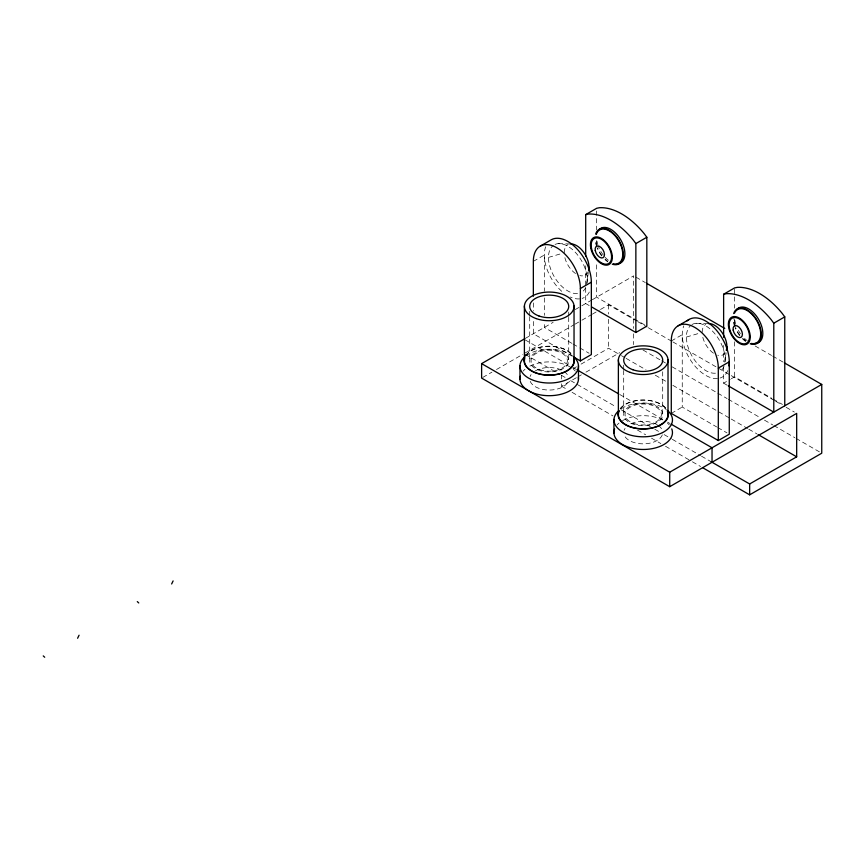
<?xml version="1.0" encoding="UTF-8"?>
<svg xmlns="http://www.w3.org/2000/svg" width="865" height="865" viewBox="0 0 865 865"><rect width="100%" height="100%" fill="white"/><g stroke="black" fill="none" stroke-linecap="round" stroke-linejoin="round"><path stroke-width="0.65" stroke-dasharray="4.33 3.24" d="M586.719 283.861L588.2 273.189M724.838 362.154L726.135 352.823M587.194 279.784L588.276 272.151M725.13 359.418L726.027 353.061M525.336 355.839L526.807 354.099M533.348 261.36L544.323 255.034L544.323 291.224M525.109 338.518L553.124 322.342M575.301 309.54L591.638 300.101M592.287 299.733L633.667 275.849L633.667 328.44M482.767 377.443L491.915 372.155M496.499 369.517L522.806 354.326M525.109 352.996L573.798 324.883M574.966 324.213L580.761 320.872M581.918 320.201L591.195 314.838M592.352 314.179L599.304 310.157M600.472 309.486L608.582 304.804L636.618 320.991M573.03 368.76L576.468 366.782M581.064 364.133L608.582 348.238L620.27 354.985M561.558 383.833L561.558 386.244L581.334 374.837M585.983 372.145L619.708 352.671M671.283 340.994L682.247 334.668L682.247 407.058L716.663 426.921M671.283 413.394L682.247 407.058M723.627 366.998L723.627 383.173L730.211 379.367M731.314 378.729L734.601 376.837L771.926 398.387M548.464 257.424L561.807 253.488M686.399 337.058L699.731 333.122M558.152 243.649L570.424 243.962M696.076 323.283L708.349 323.596M636.002 277.189L645.344 282.585M742.311 338.572L745.814 340.594M755.156 345.989L771.515 355.429M772.683 356.11L783.193 362.175M644.501 324.808L596.677 297.203L596.677 262.171M773.094 399.057L782.425 404.442M637.786 321.661L647.139 327.057M648.307 327.738L671.673 341.221M672.84 341.902L730.082 374.945M731.249 375.626L774.478 400.582M775.646 401.252L781.484 404.625M786.155 407.318L794.34 412.043M589.195 305.55L585.702 303.539L585.702 287.364M723.627 383.173L727.13 385.185M643.009 350.011L660.536 360.132M661.703 360.802L666.374 363.505M672.213 366.879L716.609 392.505M717.777 393.186L727.119 398.581M728.287 399.252L759.838 417.46M764.509 420.163L772.683 424.877M773.851 425.558L794.881 437.701M796.049 438.371L819.415 451.865M621.438 355.656L624.941 357.678M626.109 358.359L645.971 369.82M655.313 375.215L665.834 381.292M672.84 385.336L730.082 418.39M731.249 419.06L747.609 428.499M748.776 429.181L756.951 433.895M571.851 343.318L544.323 327.424L544.323 322.061M572.998 343.978L578.728 347.287M579.874 347.946L589.054 353.244M717.809 427.58L726.978 432.878M572.338 356.272L533.348 333.76L533.348 320.353M525.109 339.858L571.841 366.846M573.008 367.517L576.512 369.539M619.74 394.494L662.968 419.449M667.639 422.152L669.975 423.504M525.109 354.347L556.66 372.555M561.331 375.248L566.002 377.951M570.673 380.643L616.475 407.091M620.908 409.653L650.35 426.65M654.783 429.213L659.692 432.046M664.136 434.608L671.381 438.793M672.31 439.323L700.585 455.65M701.515 456.19L712.036 462.256M561.558 386.244L567.408 389.618M572.079 392.321L612.961 415.924M637.494 430.089L645.679 434.814M651.518 438.177L660.86 443.572M665.531 446.275L691.243 461.11M692.411 461.791L700.585 466.505M734.601 289.267L734.601 308.124M734.601 318.904L734.601 324.289M734.601 341.805L734.601 376.837M723.627 345.449L723.627 361.613M662.698 371.755L662.698 414.832A19.506 11.267 0 0 1 632.921 424.055A19.506 11.267 0 0 1 633.98 404.561A19.506 11.267 0 0 1 662.698 414.832M633.667 333.836L633.667 344.616M623.697 365.127L623.697 369.809M623.697 370.425L623.697 414.832M608.582 304.804L608.582 314.017M608.582 319.282L608.582 348.238M596.677 210.984L596.677 229.841M596.677 240.621L596.677 244.654M585.702 265.815L585.702 286.023M568.716 312.049L568.716 316.633M568.716 317.347L568.716 361.051A19.506 11.267 0 0 1 538.938 370.263A19.506 11.267 0 0 1 539.998 350.768A19.506 11.267 0 0 1 568.716 361.051M561.558 375.388L561.558 379.011M544.323 297.928L544.323 315.357M533.348 302.923L533.348 310.968M529.715 311.346L529.715 315.314M529.715 316.633L529.715 361.051M523.141 371.117A29.269 16.9 0 0 1 525.012 369.29M529.867 366.122A29.269 16.9 0 0 1 569.916 366.846M573.419 369.29A29.269 16.9 0 0 1 575.29 371.117M567.332 382.968A19.506 11.267 0 0 1 547.772 390.029A19.506 11.267 0 0 1 530.234 381.368M530.115 376.502A19.506 11.267 0 0 1 531.099 374.621M535.24 370.934A19.506 11.267 0 0 1 554.433 367.939A19.506 11.267 0 0 1 568.208 376.21M526.093 355.764A29.269 16.9 0 0 1 572.338 355.764M525.552 355.775A25.15 14.521 0 0 1 548.432 346.173A25.15 14.521 0 0 1 572.306 354.931M525.855 355.839A24.826 14.337 0 0 1 548.442 346.368A24.826 14.337 0 0 1 572.003 354.996M747.241 340.605A19.949 11.515 60 0 1 744.527 338.388M740.418 333.641A19.949 11.515 60 0 1 738.353 330.322M735.823 324.44A19.949 11.515 60 0 1 734.666 318.634M745.673 341.502A19.949 11.515 60 0 1 742.959 339.296M739.618 335.588A19.949 11.515 60 0 1 735.109 327.716M734.655 326.527A19.949 11.515 60 0 1 733.098 319.531M745.727 340.897A19.16 11.061 60 0 1 743.121 338.777M739.91 335.209A19.16 11.061 60 0 1 735.596 327.651M735.153 326.516A19.16 11.061 60 0 1 733.607 318.742M608.387 260.289A19.949 11.515 60 0 1 604.04 256.04M603.251 255.045A19.949 11.515 60 0 1 598.299 245.995M597.888 244.806A19.949 11.515 60 0 1 597.023 241.27M607.738 261.879A19.949 11.515 60 0 1 605.024 259.662M601.683 255.954A19.949 11.515 60 0 1 597.185 248.082M596.731 246.903A19.949 11.515 60 0 1 595.163 239.897M607.803 261.262A19.16 11.061 60 0 1 605.197 259.143M601.986 255.575A19.16 11.061 60 0 1 597.661 248.017M597.228 246.882A19.16 11.061 60 0 1 595.726 240.167M617.123 424.91A29.269 16.9 0 0 1 618.994 423.082M622.508 420.639A29.269 16.9 0 0 1 662.547 419.903M667.402 423.082A29.269 16.9 0 0 1 669.272 424.91M662.298 434.868A19.506 11.267 0 0 1 642.598 443.842A19.506 11.267 0 0 1 623.892 434.198M624.098 430.294A19.506 11.267 0 0 1 625.081 428.402M631.126 423.731A19.506 11.267 0 0 1 657.692 425.05M658.514 425.612A19.506 11.267 0 0 1 662.19 430.002M621.243 408.734A29.269 16.9 0 0 1 666.32 409.556M620.108 408.713A25.15 14.521 0 0 1 643.192 399.954A25.15 14.521 0 0 1 666.277 408.713M620.41 408.788A24.826 14.337 0 0 1 643.192 400.149A24.826 14.337 0 0 1 665.985 408.788M717.518 378.535A33.248 19.192 60 0 1 690.497 360.067A33.248 19.192 60 0 1 683.815 325.835M727.714 370.631A33.248 19.192 60 0 1 720.08 378.037M715.442 373.193A27.388 15.808 60 0 1 690.789 353.774A27.388 15.808 60 0 1 691.211 325.089M692.065 324.516A27.388 15.808 60 0 1 714.101 332.863A27.388 15.808 60 0 1 725.021 361.689M724.102 366.003A27.388 15.808 60 0 1 720.318 371.388M725.259 352.888A17.505 10.11 60 0 1 717.745 355.212M713.463 353.169A17.505 10.11 60 0 1 702.585 336.344M702.164 332.398A17.505 10.11 60 0 1 705.786 324.386M579.582 298.901A33.248 19.192 60 0 1 570.284 297.019M561.742 291.31A33.248 19.192 60 0 1 545.88 246.201M589.314 292.046A33.248 19.192 60 0 1 582.145 298.403M588.243 271.524A17.505 10.11 60 0 1 579.81 275.578M575.539 273.535A17.505 10.11 60 0 1 564.65 256.71M564.229 252.764A17.505 10.11 60 0 1 567.851 244.752M577.517 293.559A27.388 15.808 60 0 1 552.865 274.14A27.388 15.808 60 0 1 553.276 245.455M555.06 244.417A27.388 15.808 60 0 1 577.182 254.418A27.388 15.808 60 0 1 586.957 283.147M585.724 287.494A27.388 15.808 60 0 1 581.529 292.327M539.641 369.614A18.176 10.499 0 0 0 567.386 361.019A18.176 10.499 0 0 0 540.625 351.45A18.176 10.499 0 0 0 539.641 369.614M633.623 423.396A18.176 10.499 0 0 0 661.368 414.811A18.176 10.499 0 0 0 634.607 405.231A18.176 10.499 0 0 0 633.623 423.396"/><path stroke-width="1.3" d="M588.633 269.61L588.989 267.069M726.384 350.509L726.924 346.703M77.601 638.262L79.072 635.213M171.648 583.972L173.108 580.923M585.702 256.386L585.702 214.617L596.677 208.281L599.294 207.751A64.994 37.53 60 0 1 644.209 233.68L646.825 237.248L646.825 326.159L635.862 332.495L591.53 306.902M540.236 246.147L551.21 239.81A33.248 19.192 60 0 1 576.825 248.72A33.248 19.192 60 0 1 591.346 282.174L591.346 354.574L580.372 360.91L573.495 356.931M635.862 332.495L635.862 243.573L646.825 237.248M580.372 360.91L580.372 288.51L591.346 282.174M711.095 461.715L749.652 483.978L796.676 456.828L796.676 413.394L669.715 486.692L481.621 378.102L481.621 363.624L523.941 339.188M723.627 337.361L723.627 294.251L734.601 287.915L737.229 287.385A64.994 37.53 60 0 1 782.133 313.314L784.76 316.871L784.76 405.793M678.171 325.781L689.135 319.445M728.298 385.866L773.786 412.129L773.786 323.207L784.76 316.871M718.307 368.144L729.271 361.808L729.271 434.208L718.307 440.545L671.283 413.394L671.283 340.994A33.248 19.192 60 0 1 694.79 327.424A33.248 19.192 60 0 1 718.307 368.144L718.307 440.545M481.621 363.624L669.715 472.214L821.75 384.438L821.75 453.206L749.652 494.834L702.921 467.857M585.702 214.617L588.319 214.077A64.994 37.53 60 0 1 633.234 240.016L635.862 243.573M723.627 294.251L726.254 293.711A64.994 37.53 60 0 1 771.169 319.639L773.786 323.207M646.512 283.266L724.784 328.451M784.371 362.857L821.75 384.438M758.118 434.576L796.676 456.828M577.679 370.22L618.572 393.824M671.143 424.174L712.036 447.778L712.036 462.256M137.297 601.597L138.757 602.959M43.25 655.897L44.71 657.249M749.652 483.978L749.652 494.834M669.715 472.214L669.715 486.692M668.018 359.732L668.018 414.93M618.378 359.732L618.378 414.93M613.945 419.384L613.945 433.116M578.469 365.592L578.469 379.324M574.036 305.95L574.036 361.148M533.348 296.219L533.348 261.36A33.248 19.192 60 0 1 556.865 247.79A33.248 19.192 60 0 1 580.372 288.51M524.395 305.95L524.395 361.148M519.962 365.592L519.962 379.324M578.35 377.205A29.269 16.9 0 0 1 548.302 395.683A29.269 16.9 0 0 1 520.308 376.145M574.403 357.526A29.269 16.9 0 0 1 567.635 379.259A29.269 16.9 0 0 1 529.412 378.556A29.269 16.9 0 0 1 525.012 356.629M574.057 358.424A25.15 14.521 0 0 1 548.432 375.205A25.15 14.521 0 0 1 524.666 357.526M573.938 359.343A24.826 14.337 0 0 1 548.442 375.021A24.826 14.337 0 0 1 524.698 358.456M736.775 309.67A19.949 11.515 60 0 1 759.07 320.18A19.949 11.515 60 0 1 755.275 343.459M733.671 313.552A19.949 11.515 60 0 1 757.502 321.077A19.949 11.515 60 0 1 750.258 343.838M734.601 313A19.16 11.061 60 0 1 757.091 321.283A19.16 11.061 60 0 1 751.263 343.437M599.553 229.279A19.949 11.515 60 0 1 621.546 241.313A19.949 11.515 60 0 1 617.351 263.825M595.736 233.918A19.949 11.515 60 0 1 619.567 241.454A19.949 11.515 60 0 1 612.323 264.203M596.277 234.415A19.16 11.061 60 0 1 618.745 240.924A19.16 11.061 60 0 1 613.339 263.803M671.759 428.899A29.269 16.9 0 0 1 643.192 449.476A29.269 16.9 0 0 1 614.637 428.899M667.423 411.351A24.826 14.337 0 0 1 643.192 428.813A24.826 14.337 0 0 1 618.962 411.351M687.113 320.937A33.248 19.192 60 0 1 715.041 328.657A33.248 19.192 60 0 1 728.979 365.895M708.349 323.596A17.505 10.11 60 0 1 722.08 332.56A17.505 10.11 60 0 1 726.503 350.152M570.424 243.962A17.505 10.11 60 0 1 584.145 252.926A17.505 10.11 60 0 1 588.568 270.518M536.138 318.579A24.826 14.337 0 0 0 574.036 306.848A24.826 14.337 0 0 0 537.489 293.765A24.826 14.337 0 0 0 536.138 318.579M538.938 315.974A19.506 11.267 0 0 0 568.716 306.751A19.506 11.267 0 0 0 539.998 296.468A19.506 11.267 0 0 0 538.938 315.974M728.633 327.305A15.484 8.931 60 0 0 746.733 344.248A15.484 8.931 60 0 0 742.548 320.483A15.484 8.931 60 0 0 728.633 327.305M729.346 327.532A14.435 8.336 60 0 0 746.236 343.34A14.435 8.336 60 0 0 742.332 321.175A14.435 8.336 60 0 0 729.346 327.532M733.174 330.138A6.617 3.828 60 0 0 740.916 337.393A6.617 3.828 60 0 0 739.132 327.229A6.617 3.828 60 0 0 733.174 330.138M590.698 247.671A15.484 8.931 60 0 0 608.798 264.614A15.484 8.931 60 0 0 604.624 240.848A15.484 8.931 60 0 0 590.698 247.671M591.422 247.898A14.435 8.336 60 0 0 608.3 263.706A14.435 8.336 60 0 0 604.397 241.54A14.435 8.336 60 0 0 591.422 247.898M595.239 250.504A6.617 3.828 60 0 0 602.981 257.759A6.617 3.828 60 0 0 601.197 247.595A6.617 3.828 60 0 0 595.239 250.504M630.109 372.372A24.826 14.337 0 0 0 668.018 360.64A24.826 14.337 0 0 0 631.461 347.557A24.826 14.337 0 0 0 630.109 372.372M632.921 369.755A19.506 11.267 0 0 0 662.698 360.543A19.506 11.267 0 0 0 633.98 350.26A19.506 11.267 0 0 0 632.921 369.755M662.547 432.587A29.269 16.9 0 0 0 667.402 410.41A25.15 14.521 0 0 1 643.192 429.008A25.15 14.521 0 0 1 619.037 410.432A29.269 16.9 0 0 0 623.849 432.587A29.269 16.9 0 0 0 662.547 432.587"/></g></svg>
